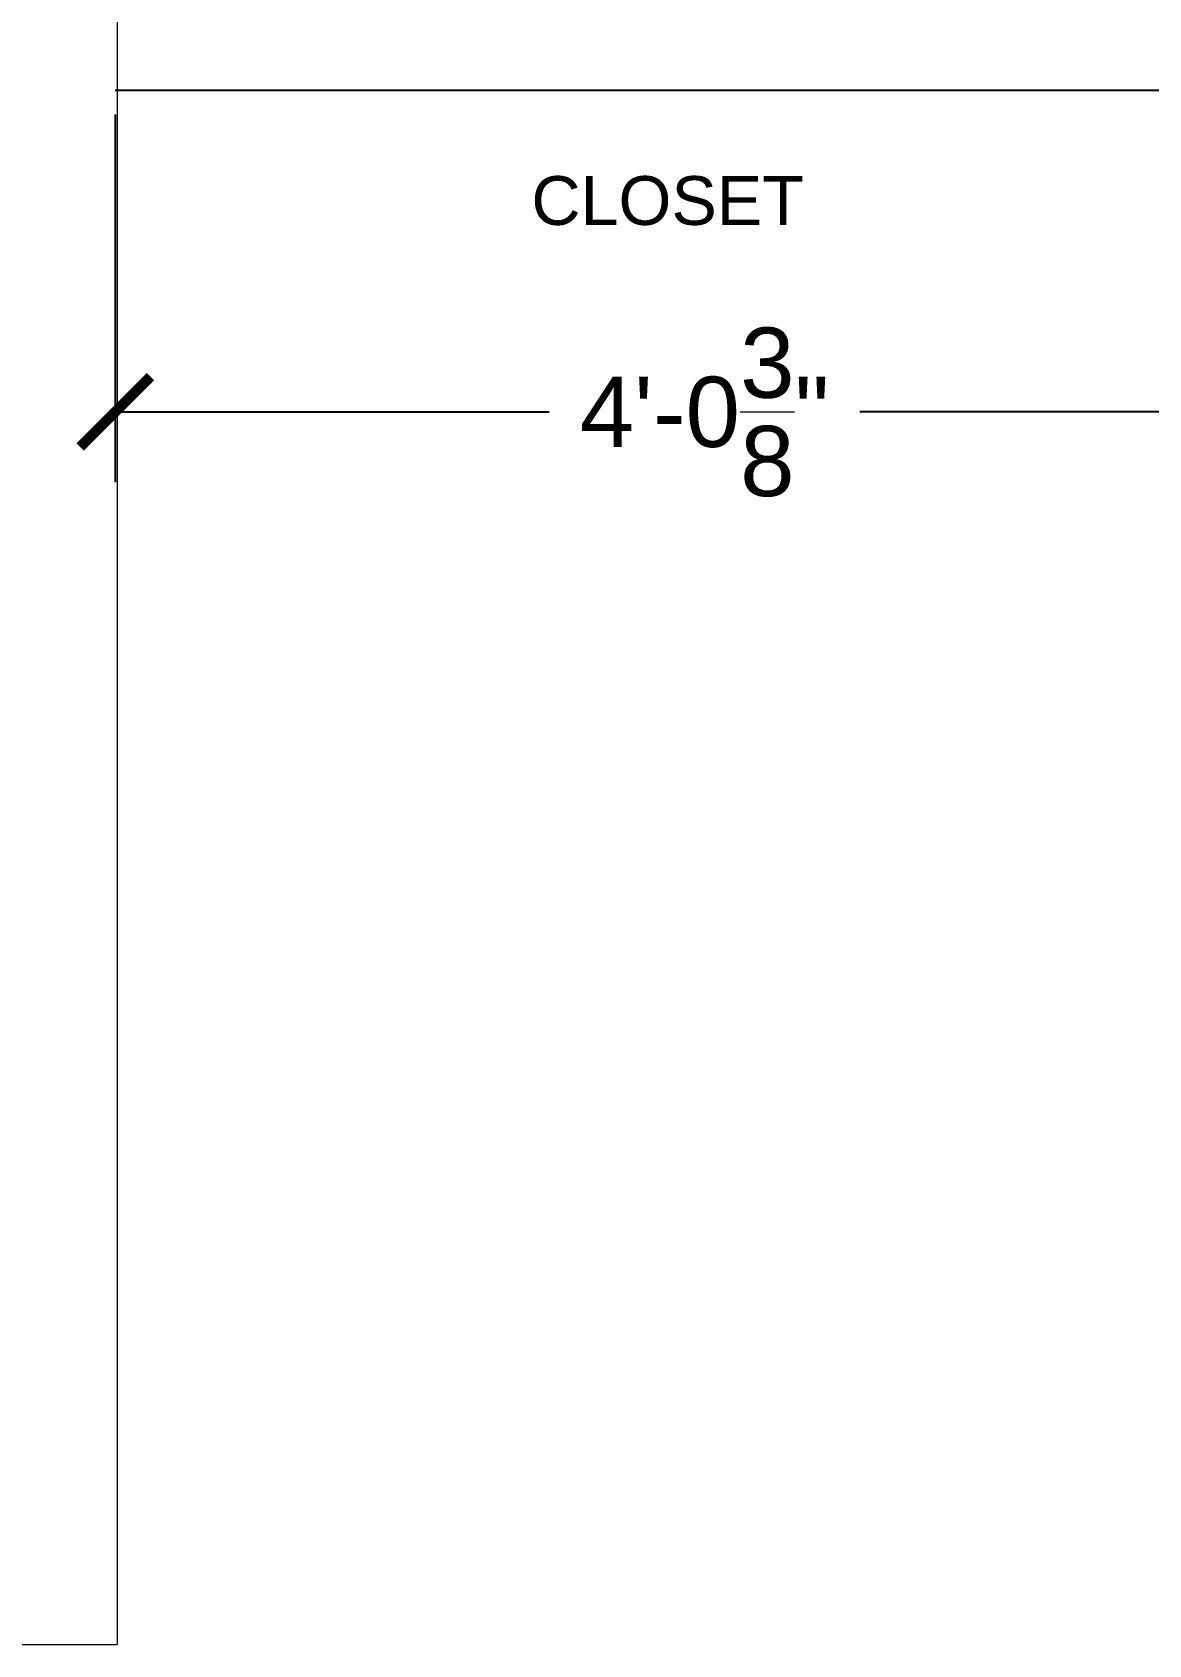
# Model space of a CAD drawing. Header units: inches. Extents: x -10 to 380, y 62 to 547.
# Drawn here: x 36.3 to 82.1, y 179.4 to 245.5 of the extents above; entities that cross this region are included whole.
import ezdxf

# ---------------------------------------------------------------- set-up
doc = ezdxf.new("R2010")
doc.units = ezdxf.units.IN
doc.header["$MEASUREMENT"] = 0
doc.layers.get('0').update_dxf_attribs({"color": 1, "lineweight": 9})
for name, color, linetype, lineweight in [('A201-Dimensions', 7, 'Continuous', 9), ('A201-Floorplan-2nd-floor', 7, 'Continuous', 9), ('A201-Text', 7, 'Continuous', 9)]:
    doc.layers.add(name, color=color, linetype=linetype, lineweight=lineweight)
doc.styles.add('Annotative', font='Arial.ttf')
doc.dimstyles.new('Annotative', dxfattribs={"dimtxt": 0.18, "dimasz": 0.18, "dimexe": 0.18, "dimexo": 0.0625, "dimgap": 0.09, "dimtad": 0, "dimtih": 1, "dimtoh": 1, "dimdec": 4, "dimzin": 0, "dimdsep": 46, "dimlunit": 4, "dimtxsty": 'Annotative', "dimblk": 'ARCHTICK', "dimblk1": 'ARCHTICK', "dimblk2": 'ARCHTICK', "dimcen": 0.09, "dimadec": 0, "dimazin": 0, "dimtfac": 1, "dimtdec": 4, "dimtofl": 0, "dimtmove": 0, "dimatfit": 3, "dimldrblk": 'ARCHTICK', "dimfxl": 1, "dimtolj": 1, "dimtzin": 0, "dimarcsym": 0})

# ---------------------------------------------------------------- blocks, each defined once
blk = doc.blocks.new('_ArchTick')
at = {"color": 0, "linetype": 'ByBlock', "lineweight": 30, "const_width": 0.15}
blk.add_lwpolyline([(-0.5, -0.5), (0.5, 0.5)], dxfattribs=at)
blk = doc.blocks.new('*D532')
at = {"layer": 'A201-Dimensions', "color": 0, "lineweight": -2, "transparency": 16777216}
for p, q in [((39.697, 242.169), (39.697, 227.098)), ((88.041, 242.169), (88.041, 227.098)), ((39.697, 229.978), (57.498, 229.978)), ((88.041, 229.978), (70.24, 229.978))]:
    blk.add_line(p, q, dxfattribs=at)
at = {"layer": 'A201-Dimensions', "color": 0, "lineweight": -2, "transparency": 16777216, "xscale": 2.88, "yscale": 2.88, "zscale": 2.88, "rotation": 180}
blk.add_blockref('_ArchTick', (39.697, 229.978), dxfattribs=at)
at = {"layer": 'A201-Dimensions', "color": 0, "lineweight": -2, "transparency": 16777216, "xscale": 2.88, "yscale": 2.88, "zscale": 2.88}
blk.add_blockref('_ArchTick', (88.041, 229.978), dxfattribs=at)
at = {"layer": 'A201-Dimensions', "color": 0, "lineweight": 5, "transparency": 16777216, "insert": (63.869, 229.978), "char_height": 2.88, "attachment_point": 5, "style": 'Annotative'}
blk.add_mtext('\\A1;4\'-0{\\H1x;\\S3/8;}"', dxfattribs=at)

msp = doc.modelspace()

# ---------------------------------------------------------------- linework, layer by layer
at = {"layer": 'A201-Floorplan-2nd-floor', "lineweight": 5}
for p, q in [((39.77075, 283.79438), (39.77075, 179.41938)), ((39.74144, 179.41938), (34.27075, 179.41938))]:
    msp.add_line(p, q, dxfattribs=at)
at = {"layer": 'A201-Floorplan-2nd-floor', "lineweight": -3}
msp.add_line((39.69696, 243.16938), (88.04071, 243.16938), dxfattribs=at)

# ---------------------------------------------------------------- texts
at = {"layer": 'A201-Text', "lineweight": 5, "insert": (56.76696, 239.64339), "char_height": 2, "width": 20.7375407, "attachment_point": 1, "style": 'Annotative'}
msp.add_mtext('CLOSET', dxfattribs=at)

# ---------------------------------------------------------------- dimensions: what is measured, and where the dimension line sits
at = {"layer": 'A201-Dimensions', "lineweight": 5}
dim = msp.add_linear_dim(base=(88.0407063907, 229.9782299825), p1=(39.6969563907, 243.1693795642), p2=(88.0407063907, 243.1693795642), dimstyle='Annotative', dxfattribs=at)
dim.commit()
dim.dimension.update_dxf_attribs({"geometry": '*D532', "text_midpoint": (63.8688313907, 229.9782299825)})

doc.saveas('drawing.dxf')
